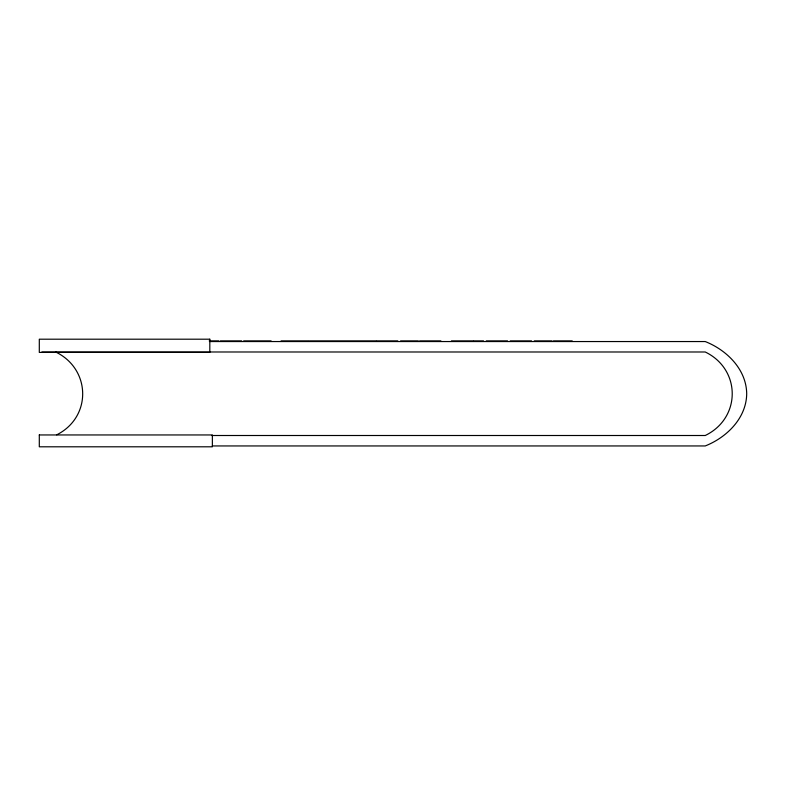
<?xml version="1.0" encoding="UTF-8"?>
<svg xmlns="http://www.w3.org/2000/svg" width="786" height="786" viewBox="0 0 786 786"><rect width="100%" height="100%" fill="white"/><g stroke="black" fill="none" stroke-linecap="round" stroke-linejoin="round"><path stroke-width="1.18" d="M56.68 434.845C92.001 417.16 91.009 369.037 55.678 351.99M209.194 340.908L218.852 340.908M220.345 340.908L241.666 340.908M243.66 340.908L271.131 340.908M281.054 340.908L308.525 340.908M309.33 340.908L332.173 340.908M332.969 340.908L375.875 340.908M376.474 340.908L397.785 340.908M400.565 340.908L418.358 340.908M419.596 340.908L440.907 340.908M451.41 340.908L473.005 340.908M473.565 340.908L483.547 340.908M486.269 340.908L507.56 340.908M510.232 340.908L531.533 340.908M534.264 340.908L552.057 340.908M553.393 340.908L572.218 340.908M209.852 341.546L705.238 341.546C726.775 350.084 746.395 369.341 746.7 393.747C746.395 418.152 726.775 437.419 705.238 445.947L212.299 445.947M41.855 351.99L705.238 351.99C741.218 369.391 741.218 418.103 705.238 435.503L211.621 435.503M39.3 434.953L212.367 434.953L212.367 446.802L39.3 446.802L39.3 434.943M209.813 339.198L39.3 339.198L39.3 352.413L209.813 352.413L209.813 339.198"/></g></svg>
